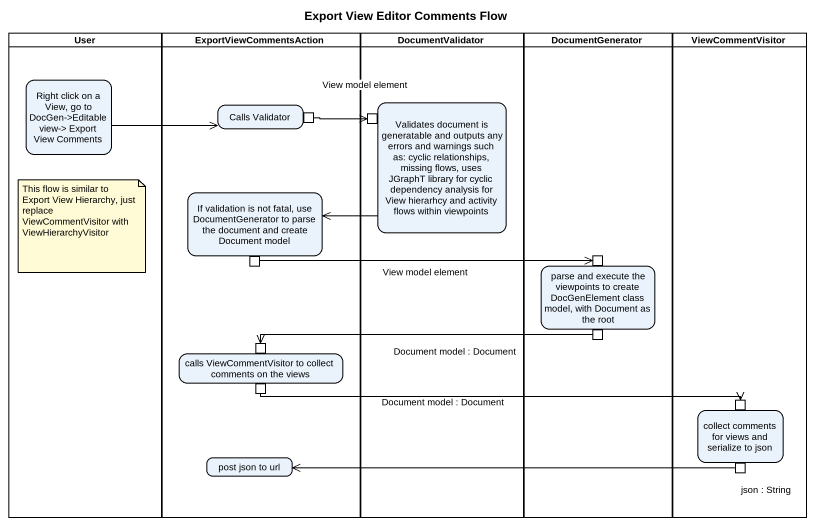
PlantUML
@startuml
title Export View Editor Comments Flow
hide empty description
state User <<partition>> {
  state "Right click on a View, go to DocGen->Editable view-> Export View Comments" as Right_click_on_a_View_go_to
}
state ExportViewCommentsAction <<partition>> {
  state "Calls Validator" as Calls_Validator {
    state pin1 <<outputPin>>
  }
  state "If validation is not fatal, use DocumentGenerator to parse the document and create Document model" as If_validation_is_not_fatal {
    state pin2 <<outputPin>>
  }
  state "calls ViewCommentVisitor to collect comments on the views" as calls_ViewCommentVisitor_to {
    state pin3 <<inputPin>>
    state "Document model : Document" as Document_model_Document_2 <<outputPin>>
  }
  state "post json to url" as post_json_to_url
}
state DocumentValidator <<partition>> {
  state "Validates document is generatable and outputs any errors and warnings such as: cyclic relationships, missing flows, uses JGraphT library for cyclic dependency analysis for View hierarhcy and activity flows within viewpoints" as Validates_document_is {
    state "View model element" as View_model_element <<inputPin>>
  }
}
state DocumentGenerator <<partition>> {
  state "parse and execute the viewpoints to create DocGenElement class model, with Document as the root" as parse_and_execute_the {
    state "View model element" as View_model_element_2 <<inputPin>>
    state "Document model : Document" as Document_model_Document <<outputPin>>
  }
}
state ViewCommentVisitor <<partition>> {
  state "collect comments for views and serialize to json" as collect_comments_for_views {
    state pin4 <<inputPin>>
    state "json : String" as json_String <<outputPin>>
  }
}
Right_click_on_a_View_go_to -right-> Calls_Validator
pin1 -right-> View_model_element
Validates_document_is -left-> If_validation_is_not_fatal
pin2 -right-> View_model_element_2
Document_model_Document -left-> pin3
Document_model_Document_2 -right-> pin4
json_String -left-> post_json_to_url
note as N1
  This flow is similar to Export View Hierarchy, just replace ViewCommentVisitor with ViewHierarchyVisitor
end note
@enduml
